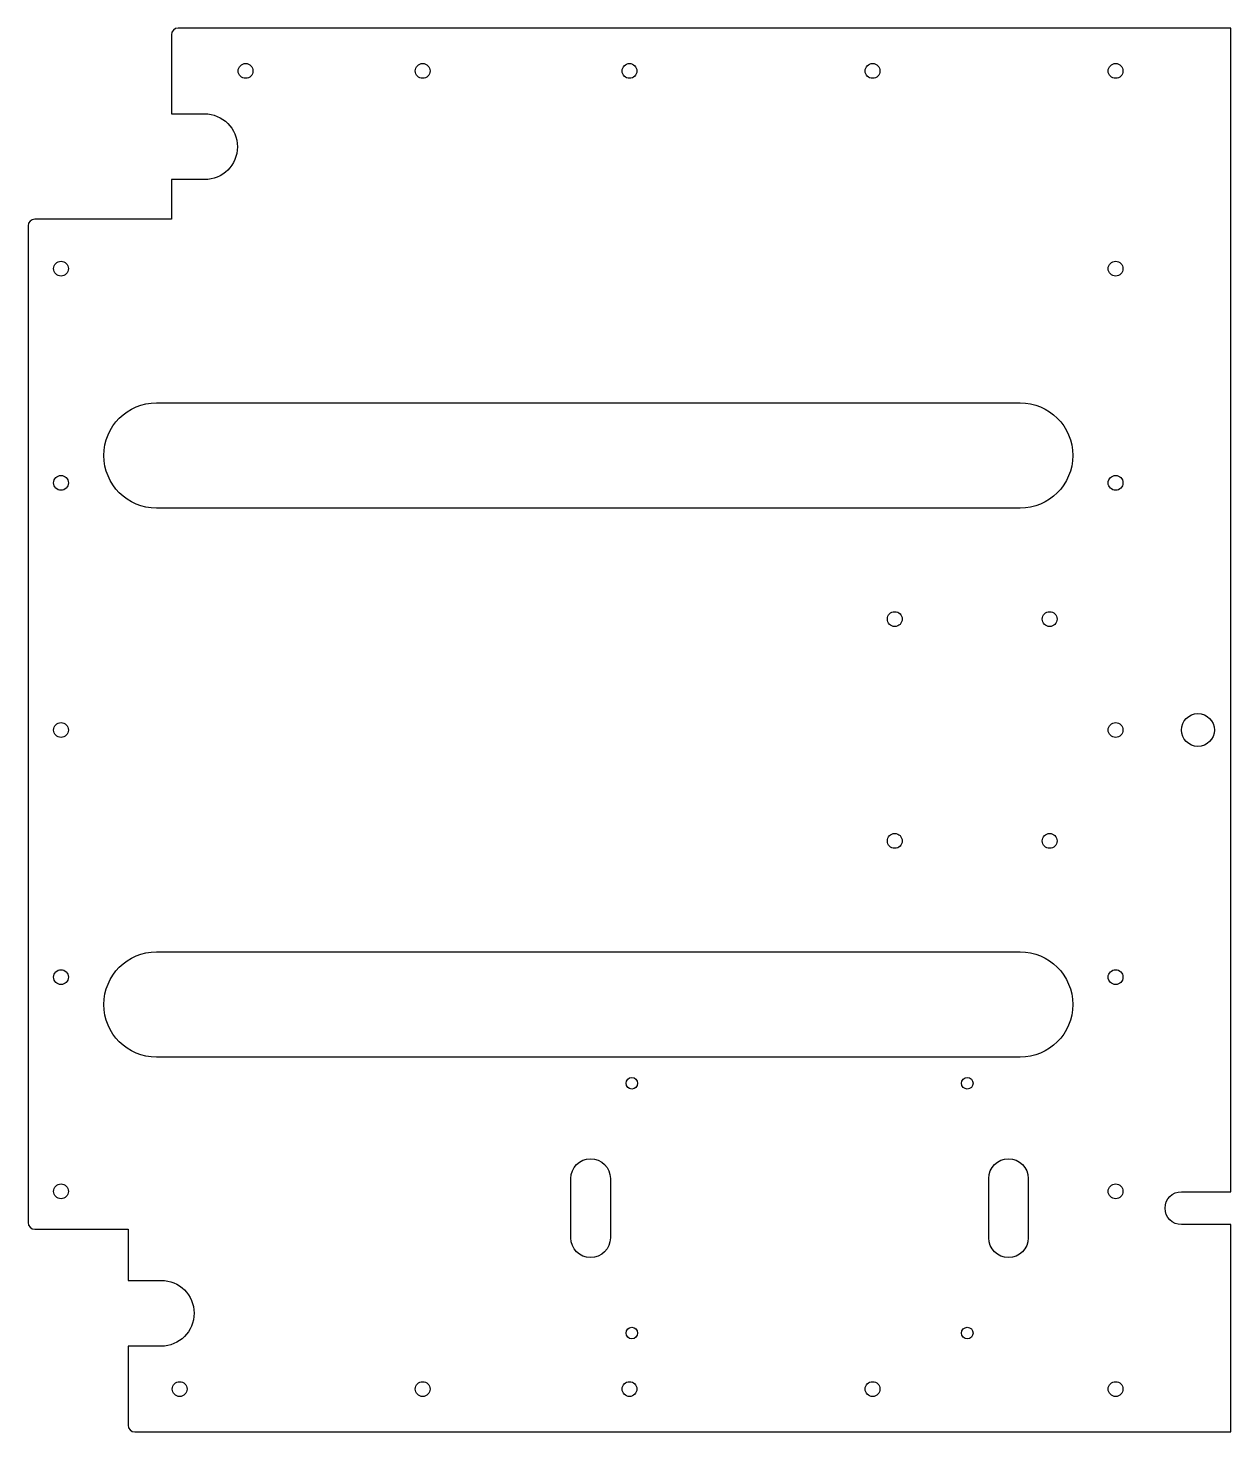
# Model space of a CAD drawing. Header units: millimetres. Extents: x -182 to 182, y -213 to 213.
import ezdxf

# ---------------------------------------------------------------- set-up
doc = ezdxf.new("R2010")
doc.units = ezdxf.units.MM

msp = doc.modelspace()

# ---------------------------------------------------------------- linework, layer by layer
for points in [[(-152.15, -211, 0.41421356), (-150.15, -213), (182.5, -213), (182.5, -150.1), (167.5, -150.1, -1), (167.5, -140.1), (182.5, -140.1), (182.5, 213), (-137, 213, 0.41421356), (-139, 211), (-139, 187), (-129, 187, -1), (-129, 167), (-139, 167), (-139, 155), (-180.5, 155, 0.41421356), (-182.5, 153), (-182.5, -149.5, 0.41421356), (-180.5, -151.5), (-152.15, -151.5), (-152.15, -167), (-142.15, -167, -1), (-142.15, -187), (-152.15, -187)], [(118.5, 99.305, -1), (118.5, 67.305), (-143.5, 67.305, -1), (-143.5, 99.305)], [(118.5, -67.305, -1), (118.5, -99.305), (-143.5, -99.305, -1), (-143.5, -67.305)], [(-17.8, -136.1, -1), (-5.8, -136.1), (-5.8, -154.1, -1), (-17.8, -154.1)], [(121, -154.1, -1), (109, -154.1), (109, -136.1, -1), (121, -136.1)]]:
    msp.add_lwpolyline(points, format="xyb", close=True)
for centre, radius in [((-116.5, 200), 2.25), ((-62.75, 200), 2.25), ((0, 200), 2.25), ((73.75, 200), 2.25), ((147.5, 200), 2.25), ((-172.5, 140), 2.25), ((147.5, 140), 2.25), ((-172.5, 75), 2.25), ((147.5, 75), 2.25), ((80.5, 33.6525), 2.25), ((127.5, 33.6525), 2.25), ((172.5, 0), 5), ((-172.5, 0), 2.25), ((147.5, 0), 2.25), ((80.5, -33.6525), 2.25), ((127.5, -33.6525), 2.25), ((-172.5, -75), 2.25), ((147.5, -75), 2.25), ((0.7, -107.2), 1.75), ((102.5, -107.2), 1.75), ((-172.5, -140), 2.25), ((147.5, -140), 2.25), ((0.7, -183), 1.75), ((102.5, -183), 1.75), ((-136.5, -200), 2.25), ((-62.75, -200), 2.25), ((0, -200), 2.25), ((73.75, -200), 2.25), ((147.5, -200), 2.25)]:
    msp.add_circle(centre, radius)

doc.saveas('drawing.dxf')
